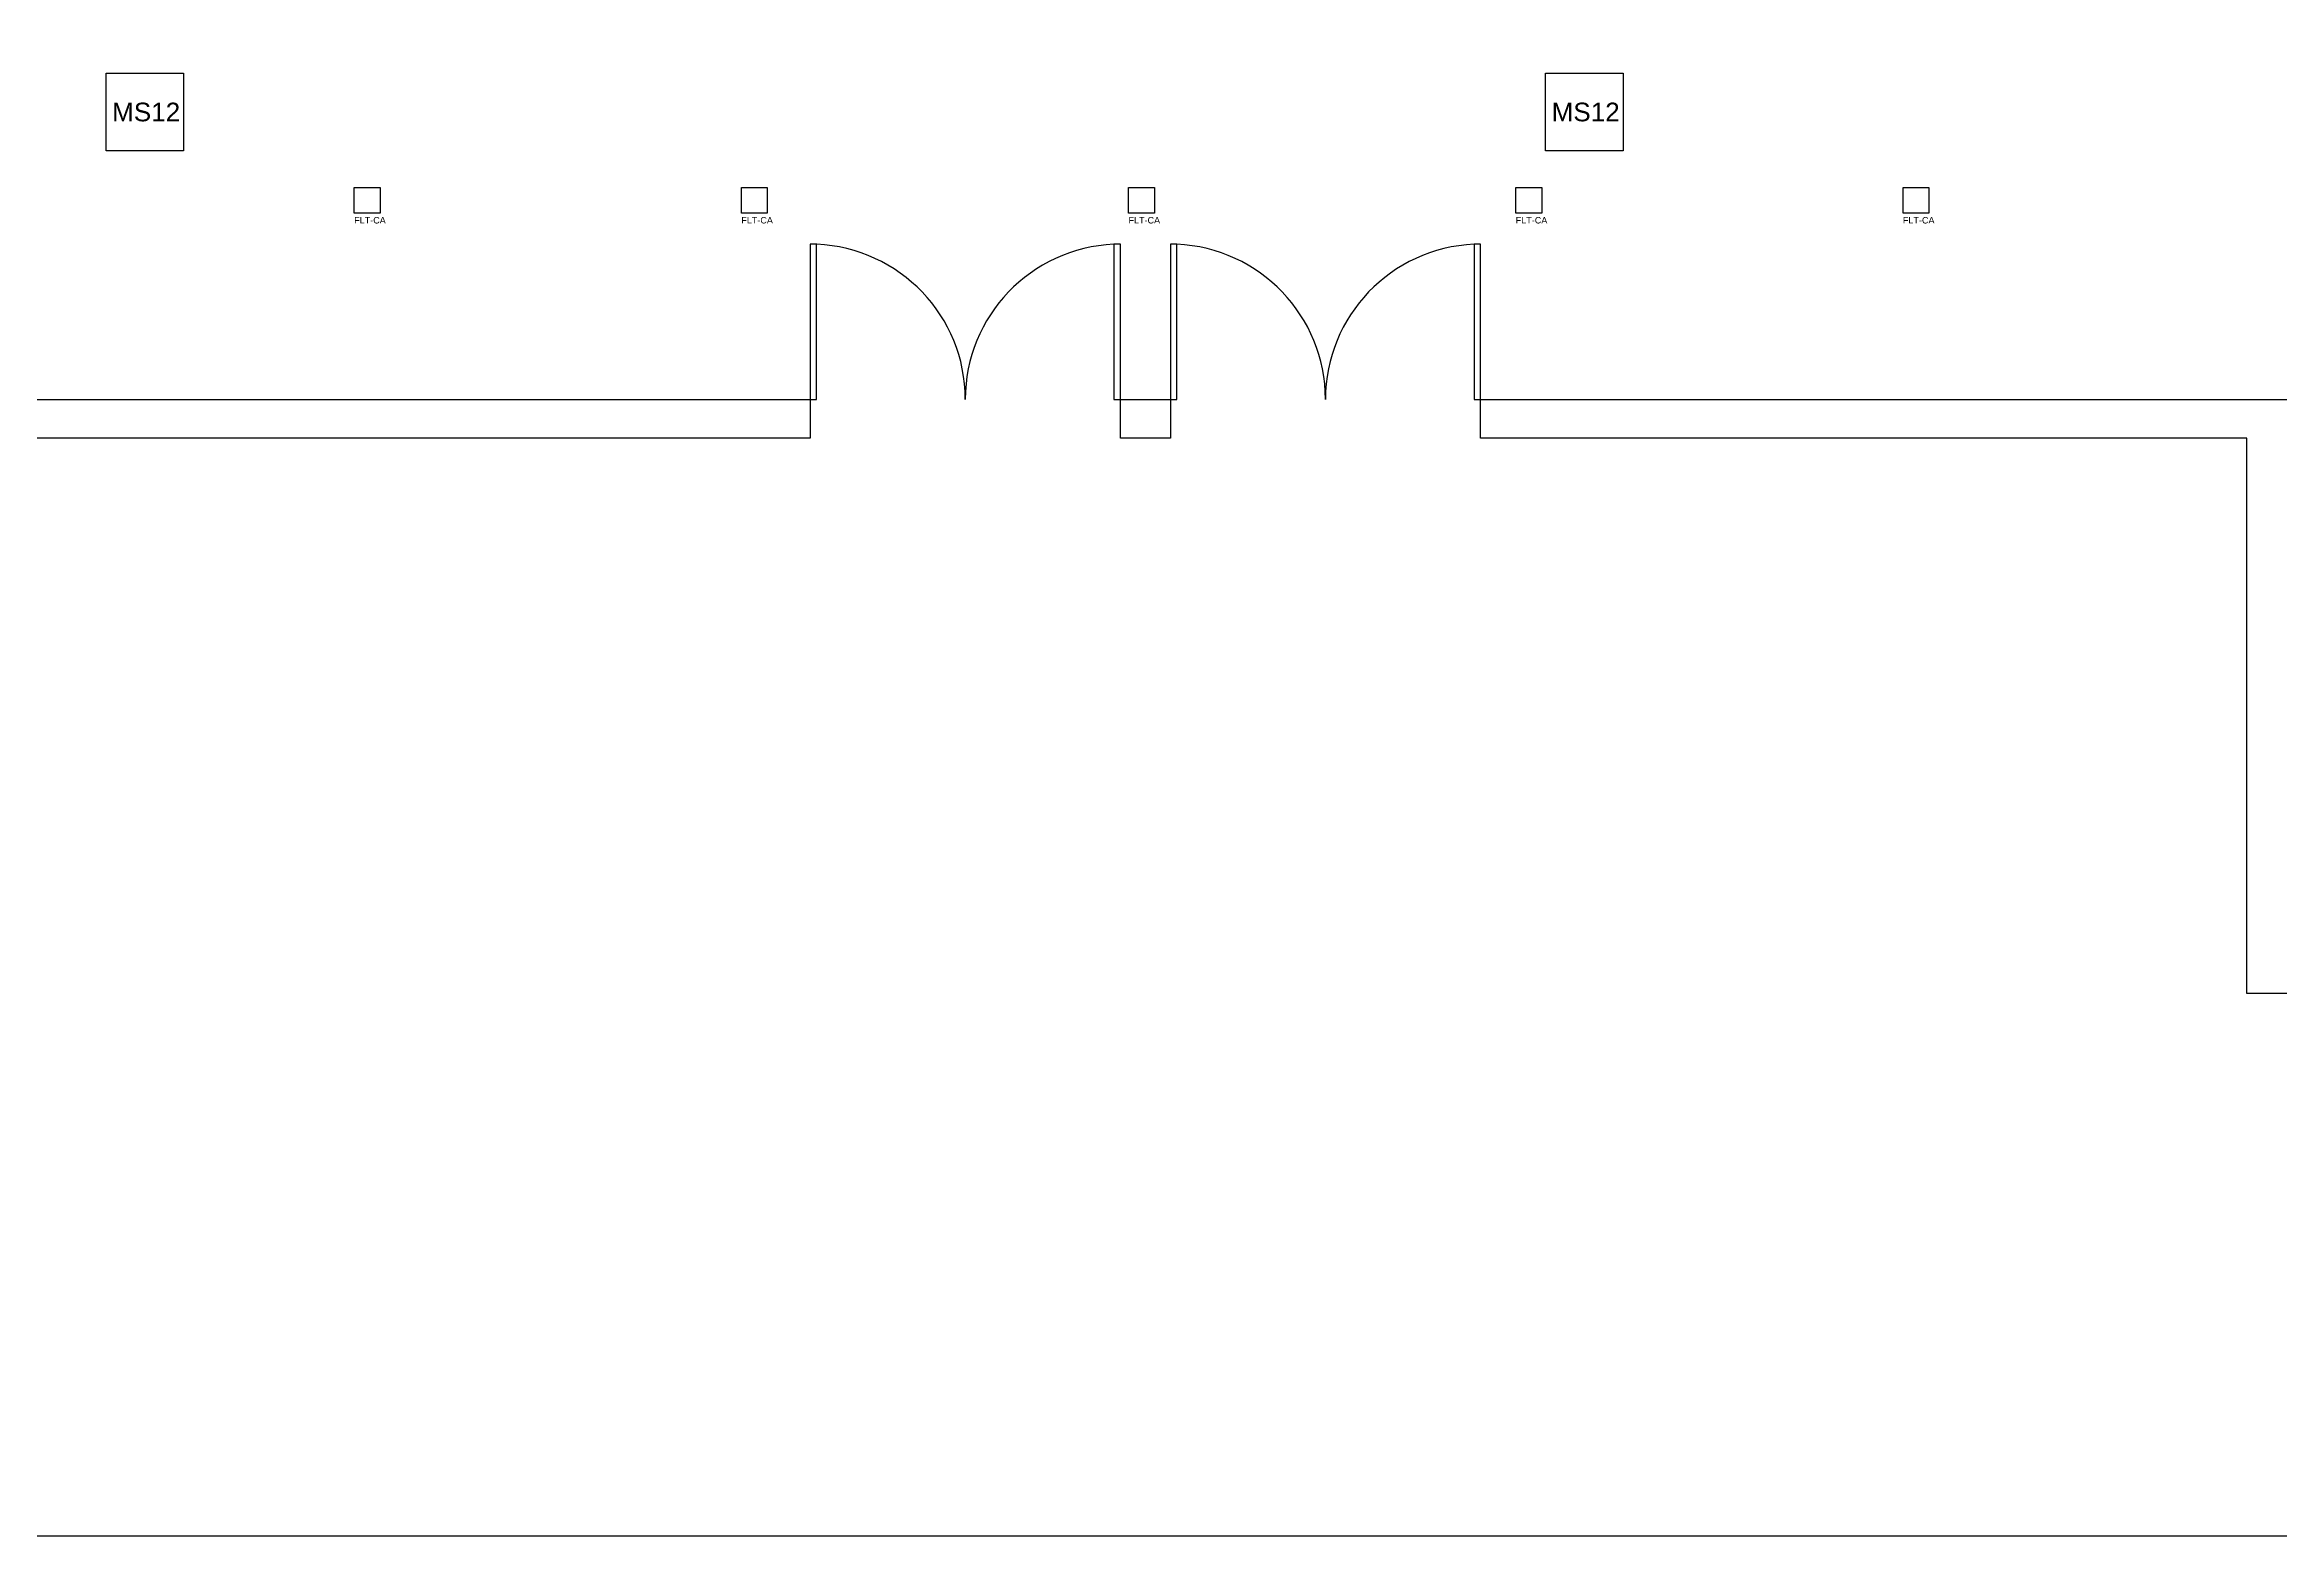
# Model space of a CAD drawing. Header units: feet. Extents: x 0 to 2574, y 0 to 1989.
# Drawn here: x 1300 to 1819, y 0 to 346 of the extents above; entities that cross this region are included whole.
import ezdxf

# ---------------------------------------------------------------- set-up
doc = ezdxf.new("R2010")
doc.units = ezdxf.units.FT
doc.header["$MEASUREMENT"] = 0
doc.layers.get('0').update_dxf_attribs({"color": 255})
doc.layers.add('FLT-FIXTURE', color=90, linetype='Continuous')
doc.layers.add('FLT-PERIPHERALS', color=140, linetype='Continuous')
doc.styles.get("Standard").update_dxf_attribs({"font": 'arial.ttf'})

# ---------------------------------------------------------------- blocks, each defined once
blk = doc.blocks.new('FLT-MS12')
at = {"layer": 'FLT-PERIPHERALS'}
blk.add_lwpolyline([(0, 18), (18, 18), (18, 0), (0, 0)], close=True, dxfattribs=at)
at = {"layer": 'FLT-PERIPHERALS', "insert": (1.4, 11.18), "char_height": 4.333, "attachment_point": 1}
blk.add_mtext_dynamic_manual_height_columns('MS12', width=17.9976, gutter_width=1, heights=[0], dxfattribs=at)
blk = doc.blocks.new('FLT-CA')
at = {"layer": 'FLT-FIXTURE'}
blk.add_lwpolyline([(0, 6), (6, 6), (6, 0), (0, 0)], close=True, dxfattribs=at)
blk.add_attdef('FLT-CA', (-0.03, -2.37), '', height=1.5, dxfattribs=at)

msp = doc.modelspace()

# ---------------------------------------------------------------- linework, layer by layer
for points in [[(0, 1988.79), (2574.01, 1988.79), (2574.01, 0), (0, 0)], [(1550.08, 255.04), (1550.08, 300.04), (1548.58, 300.04), (1548.58, 264.04), (1563.19, 264.04), (1563.19, 300.04), (1561.69, 300.04), (1561.69, 255.04)]]:
    msp.add_lwpolyline(points, close=True)
for points in [[(1170.11, 264.04), (1479.58, 264.04), (1479.58, 300.04), (1478.08, 300.04), (1478.08, 255.04), (623.05, 255.04)], [(1827.55, 126.04), (1811.55, 126.04), (1811.55, 255.04), (1633.69, 255.04), (1633.69, 300.04), (1632.19, 300.04), (1632.19, 264.04), (1863.3, 264.04)]]:
    msp.add_lwpolyline(points)
for centre, start, end in [((1478.03, 264.02), 0.0359, 87.5264), ((1550.14, 264.02), 92.4736, 179.9641), ((1561.63, 264.02), 0.0359, 87.5264), ((1633.75, 264.02), 92.4736, 179.9641)]:
    msp.add_arc(centre, 36.06, start, end)

# ---------------------------------------------------------------- block references
at = {"layer": 'FLT-FIXTURE'}
for p in [(1372.24, 307.25), (1462.12, 307.25), (1552, 307.25), (1641.89, 307.25), (1731.77, 307.25)]:
    msp.add_blockref('FLT-CA', p, dxfattribs=at).add_auto_attribs({'FLT-CA': 'FLT-CA'})
at = {"layer": 'FLT-PERIPHERALS'}
for p in [(1314.62, 321.76), (1648.79, 321.76)]:
    msp.add_blockref('FLT-MS12', p, dxfattribs=at)

doc.saveas('drawing.dxf')
